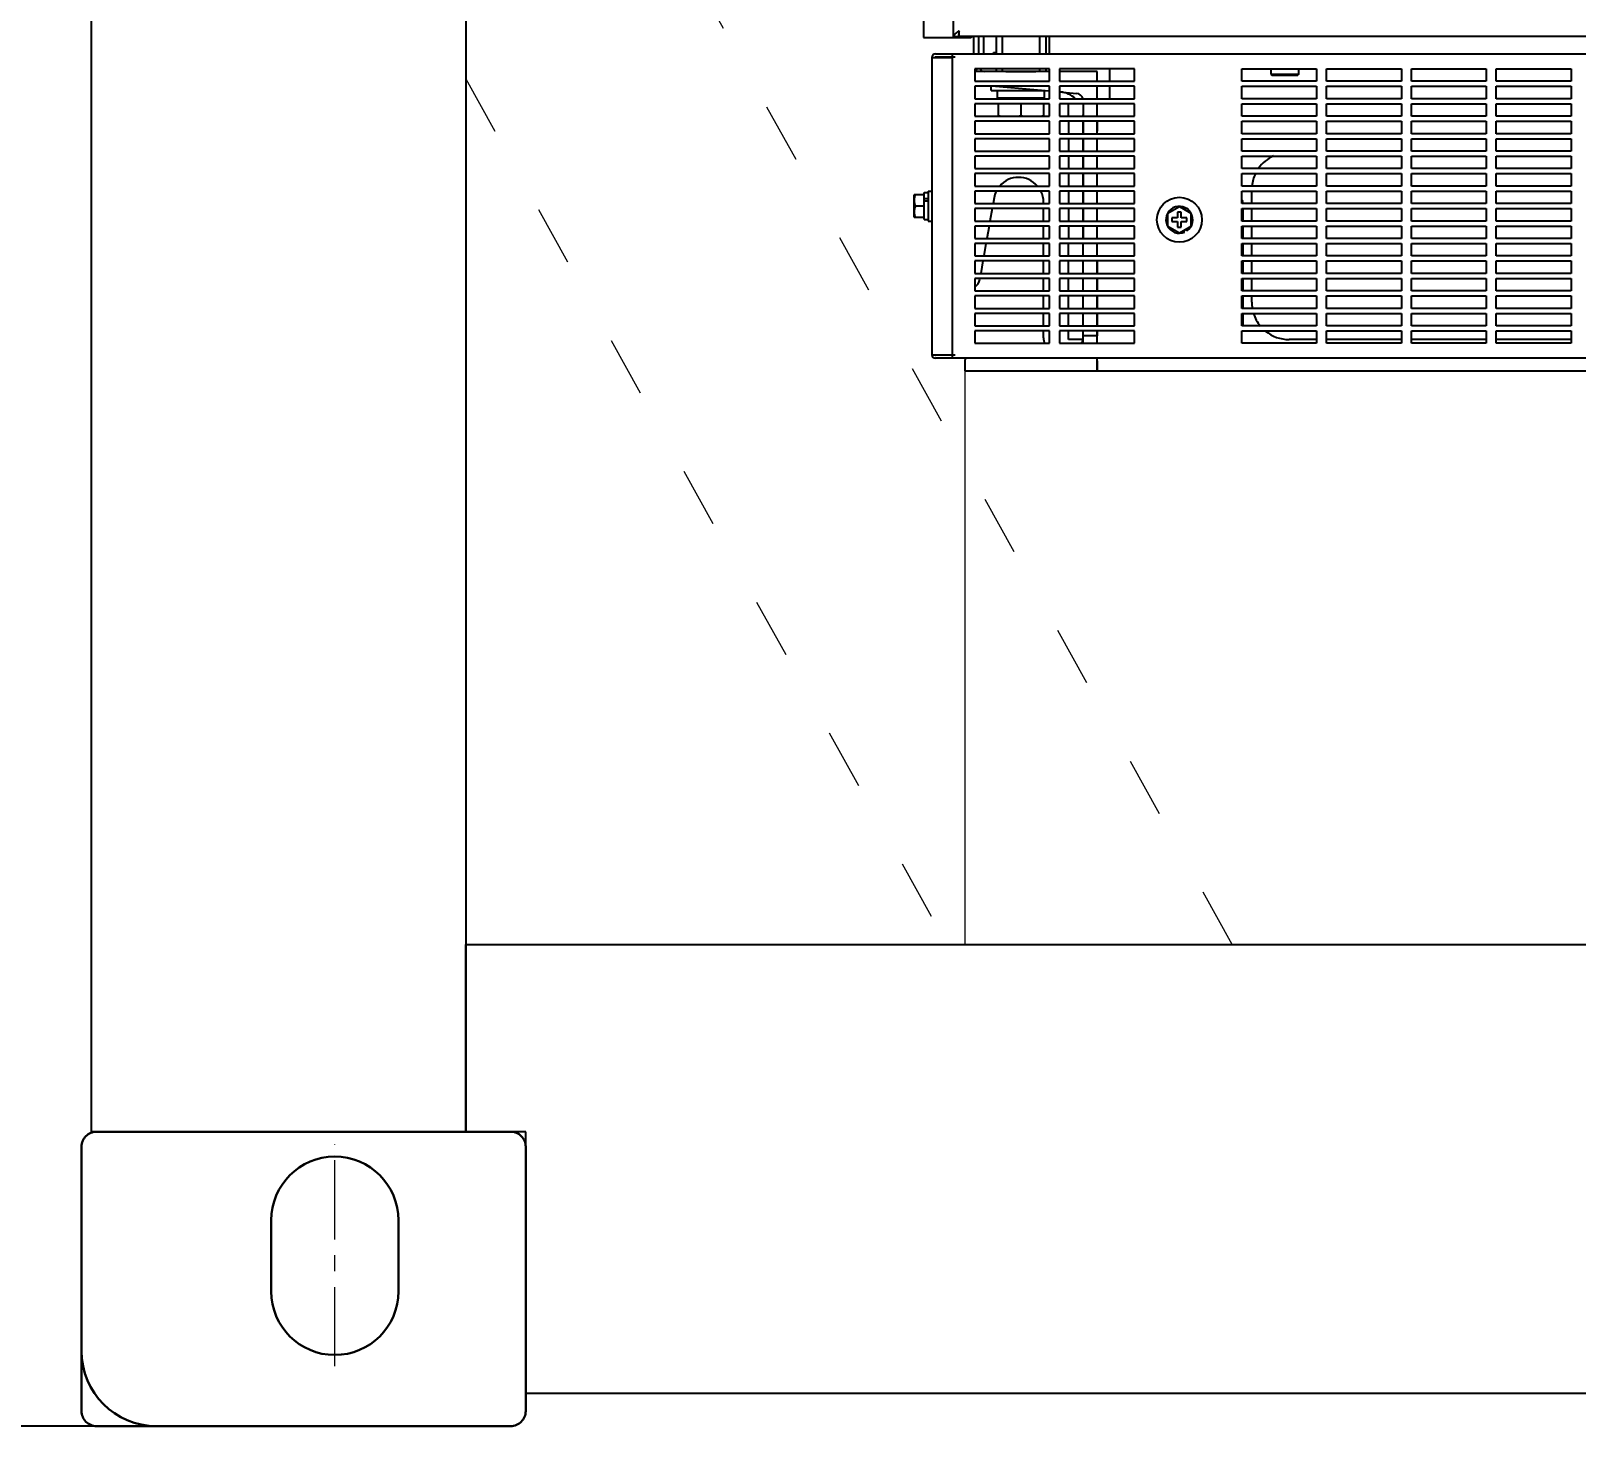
# Model space of a CAD drawing. Header units: millimetres. Extents: x 55614 to 110757, y -66981 to -47484.
# Drawn here: x 62680 to 63300, y -52757 to -52198 of the extents above; entities that cross this region are included whole.
import ezdxf

# ---------------------------------------------------------------- set-up
doc = ezdxf.new("R2010")
doc.units = ezdxf.units.MM
doc.linetypes.add('ACAD_ISO03W100', pattern=[30, 12, -18])
doc.linetypes.add('CENTER', pattern=[50.8, 31.75, -6.35, 6.35, -6.35])
doc.layers.get('0').update_dxf_attribs({"lineweight": 15})
doc.layers.get('Defpoints').update_dxf_attribs({"lineweight": 15})
for name, color, linetype in [('2401-00300-M6-16HWMC_0', 7, 'Continuous'), ('2401-00332-S-M12-30HM_0', 7, 'Continuous'), ('2401-01144-S-M6-16HWM_0', 7, 'Continuous'), ('2403-00027_S-M6-0_0', 7, 'Continuous'), ('2403-00028_S-M8-0_0', 7, 'Continuous'), ('2404-00032-S-D12D24-P_0', 7, 'Continuous'), ('2404-00038-S-D12_0', 7, 'Continuous'), ('4212-68099_1_0', 7, 'Continuous'), ('4212-73755_1_0', 7, 'Continuous'), ('4212-73755_4_0', 7, 'Continuous'), ('4212-88600-1_0', 7, 'Continuous'), ('4212-88600-2_1_0', 7, 'Continuous'), ('4212-88600-4_0', 7, 'Continuous'), ('4212-88600-6_0', 7, 'Continuous'), ('4212-KH001_041_0', 7, 'Continuous'), ('4212-L0877_1_0', 7, 'Continuous'), ('4215-06931_0', 7, 'Continuous'), ('4215-06932_0', 7, 'Continuous'), ('4215-06934_0', 7, 'Continuous'), ('4215-07850_3_0', 7, 'Continuous'), ('CORNER_FITTING-1_041_0', 7, 'Continuous'), ('CORNER_FITTING-2_041_0', 7, 'Continuous')]:
    doc.layers.add(name, color=color, linetype=linetype)
for name, color, linetype, lineweight in [('AM_0', 7, 'Continuous', 30), ('AM_7N', 4, 'CENTER', 15), ('THICK', 7, 'Continuous', 0)]:
    doc.layers.add(name, color=color, linetype=linetype, lineweight=lineweight)
doc.styles.add('仿宋', font='仿宋_GB2312.ttf', dxfattribs={"width": 0.8})
doc.styles.add('标准', font='simsun.ttc', dxfattribs={"width": 0.667})
doc.dimstyles.new('12倍', dxfattribs={"dimscale": 21, "dimtxt": 3.5, "dimasz": 2.5, "dimexe": 1.5, "dimexo": 0, "dimgap": 1, "dimtad": 1, "dimtoh": 1, "dimdsep": 46, "dimtxsty": '仿宋', "dimcen": 2.5, "dimdle": 5, "dimclrd": 4, "dimclre": 4, "dimclrt": 3, "dimadec": 0, "dimazin": 0, "dimtfac": 1, "dimtmove": 0, "dimatfit": 3, "dimfxl": 1, "dimtolj": 1, "dimarcsym": 0})

# ---------------------------------------------------------------- blocks, each defined once
blk = doc.blocks.new('*D1523')
at = {"layer": 'Defpoints', "color": 0}
for p in [(62706.63, -49860.86), (62474.44, -52756.86), (62706.63, -52756.86)]:
    blk.add_point(p, dxfattribs=at)
at = {"layer": 'THICK', "color": 4, "linetype": 'Continuous', "lineweight": -2}
for p, q in [((62706.63, -49860.86), (62442.94, -49860.86)), ((62474.44, -49913.36), (62474.44, -52704.36)), ((62706.63, -52756.86), (62442.94, -52756.86))]:
    blk.add_line(p, q, dxfattribs=at)
at = {"layer": 'THICK', "color": 4}
for points in [[(62483.19, -49913.36), (62465.69, -49913.36), (62474.44, -49860.86)], [(62465.69, -52704.36), (62483.19, -52704.36), (62474.44, -52756.86)]]:
    blk.add_solid(points, dxfattribs=at)
at = {"layer": 'THICK', "color": 3, "lineweight": -3, "insert": (62394.65, -51308.86), "char_height": 73.5, "attachment_point": 5, "rotation": 90, "style": '标准'}
blk.add_mtext('\\A1;OVERALL HEIGHT {\\A1;2896{\\H0.7x;\\S+0^ -5;}}', dxfattribs=at)
blk = doc.blocks.new('2-1725')
at = {"color": 5}
blk.add_lwpolyline([(-18032.13, -73989.95), (-16317.13, -73989.95), (-16317.13, -73759.95), (-18032.13, -73759.95)], close=True, dxfattribs=at)
blk.add_lwpolyline([(-18032.13, -73989.95), (-16317.13, -73989.95), (-16317.13, -73759.95), (-18032.13, -73759.95)], close=True, dxfattribs=at)
blk.add_lwpolyline([(-18032.13, -73989.95), (-16317.13, -73989.95), (-16317.13, -73759.95), (-18032.13, -73759.95)], close=True, dxfattribs=at)
at = {"layer": '2401-00300-M6-16HWMC_0', "color": 7, "linetype": 'Continuous'}
for p, q in [((-18052.43, -73698.3), (-18052.43, -73689.59)), ((-18052.4, -73689.31), (-18048.43, -73689.31)), ((-18048.43, -73688.57), (-18046.78, -73688.57)), ((-18048.43, -73699.32), (-18048.43, -73688.57)), ((-18046.78, -73687.95), (-18045.33, -73687.95)), ((-18046.78, -73687.95), (-18046.78, -73699.95)), ((-18048.43, -73693.95), (-18051.91, -73693.95)), ((-18048.43, -73690.93), (-18046.78, -73690.93)), ((-18048.43, -73691.85), (-18046.78, -73691.85)), ((-17950.77, -73696.77), (-17946.13, -73694.09)), ((-17950.77, -73702.12), (-17950.77, -73696.77)), ((-17945.38, -73696.45), (-17946.88, -73696.45)), ((-17946.88, -73696.45), (-17946.88, -73698.7)), ((-17946.13, -73694.09), (-17941.5, -73696.77)), ((-17945.38, -73698.7), (-17945.38, -73696.45)), ((-17941.5, -73696.77), (-17941.5, -73702.12)), ((-18048.43, -73698.58), (-18052.4, -73698.58)), ((-18048.43, -73699.32), (-18046.78, -73699.32)), ((-18046.78, -73699.95), (-18045.33, -73699.95)), ((-17946.13, -73704.8), (-17950.77, -73702.12)), ((-17946.88, -73698.7), (-17949.13, -73698.7)), ((-17949.13, -73698.7), (-17949.13, -73700.2)), ((-17949.13, -73700.2), (-17946.88, -73700.2)), ((-17946.88, -73700.2), (-17946.88, -73702.45)), ((-17946.88, -73702.45), (-17945.38, -73702.45)), ((-17941.5, -73702.12), (-17946.13, -73704.8)), ((-17943.13, -73698.7), (-17945.38, -73698.7)), ((-17945.38, -73700.2), (-17943.13, -73700.2)), ((-17945.38, -73702.45), (-17945.38, -73700.2)), ((-17943.13, -73700.2), (-17943.13, -73698.7)), ((-17944.54, -73703.88), (-17944.03, -73704.39)), ((-17943.12, -73703.9), (-17943.65, -73703.37))]:
    blk.add_line(p, q, dxfattribs=at)
for centre, radius, start, end in [((-18051.21, -73689.59), 1.22, 166.60803, 180), ((-17946.13, -73699.45), 5.38, 304.11231, 292.97995), ((-18051.21, -73698.3), 1.22, 180, 193.39197)]:
    blk.add_arc(centre, radius, start, end, dxfattribs=at)
for points, knots in [([(-18051.91, -73689.31), (-18052.17, -73689.62), (-18052.38, -73690.44), (-18052.41, -73691.63), (-18052.38, -73692.82), (-18052.17, -73693.64), (-18051.91, -73693.95)], [0, 0, 0, 0, 0.250791, 0.499999, 0.749207, 1, 1, 1, 1]), ([(-18051.91, -73693.95), (-18052.17, -73694.25), (-18052.38, -73695.08), (-18052.41, -73696.26), (-18052.38, -73697.45), (-18052.17, -73698.27), (-18051.91, -73698.58)], [0, 0, 0, 0, 0.250792, 0.5, 0.749207, 1, 1, 1, 1])]:
    blk.add_open_spline(points, degree=3, knots=knots, dxfattribs=at)
at = {"layer": '2401-00332-S-M12-30HM_0', "color": 7, "linetype": 'Continuous'}
for p, q in [((-18016.57, -73650.75), (-18018.63, -73650.75)), ((-18018.63, -73650.75), (-18018.63, -73650.95)), ((-18018.63, -73657.95), (-18018.63, -73652.95)), ((-18007.63, -73650.75), (-18011.68, -73650.75)), ((-18009.63, -73650.75), (-18009.63, -73650.95)), ((-18009.63, -73652.95), (-18009.63, -73657.74)), ((-18000.63, -73650.75), (-18002.7, -73650.75)), ((-18000.63, -73650.75), (-18000.63, -73650.95)), ((-18000.63, -73652.95), (-18000.63, -73657.95))]:
    blk.add_line(p, q, dxfattribs=at)
for centre, start, end in [((-18012.95, -73630.79), 258.09489, 260.43407), ((-18015.31, -73630.79), 279.56593, 281.90511), ((-18003.95, -73630.79), 258.09489, 260.43407), ((-18006.31, -73630.79), 279.56593, 281.90511)]:
    blk.add_arc(centre, 27.54, start, end, dxfattribs=at)
at = {"layer": '2401-01144-S-M6-16HWM_0', "color": 7, "linetype": 'Continuous'}
blk.add_circle((-17946.13, -73699.45), 9, dxfattribs=at)
at = {"layer": '2403-00027_S-M6-0_0', "color": 7, "linetype": 'Continuous'}
for p, q in [((-17909.36, -73641.15), (-17909.36, -73638.95)), ((-17898.31, -73641.15), (-17898.31, -73638.95)), ((-17909.36, -73641.15), (-17898.31, -73641.15)), ((-17909.36, -73641.15), (-17909.06, -73641.45)), ((-17909.06, -73641.45), (-17898.61, -73641.45)), ((-17898.31, -73641.15), (-17898.61, -73641.45))]:
    blk.add_line(p, q, dxfattribs=at)
at = {"layer": '2403-00028_S-M8-0_0', "color": 7, "linetype": 'Continuous'}
for p, q in [((-18020.96, -73632.78), (-18020.66, -73632.48)), ((-18019.63, -73632.78), (-18020.96, -73632.78)), ((-18020.96, -73632.78), (-18020.96, -73632.95)), ((-18019.63, -73632.48), (-18020.66, -73632.48))]:
    blk.add_line(p, q, dxfattribs=at)
at = {"layer": '2404-00032-S-D12D24-P_0', "color": 7, "linetype": 'Continuous'}
for q in [(-18021.63, -73645.95), (-18000.36, -73647.65)]:
    blk.add_line((-18021.63, -73647.65), q, dxfattribs=at)
at = {"layer": '2404-00038-S-D12_0', "color": 7, "linetype": 'Continuous'}
for p, q in [((-18019.08, -73650.75), (-18019.08, -73647.65)), ((-18018.63, -73650.75), (-18019.08, -73650.75)), ((-18011.68, -73650.75), (-18016.57, -73650.75)), ((-18002.7, -73650.75), (-18007.63, -73650.75)), ((-18000.18, -73650.75), (-18000.63, -73650.75)), ((-18000.18, -73650.75), (-18000.18, -73647.66))]:
    blk.add_line(p, q, dxfattribs=at)
at = {"layer": '4212-68099_1_0', "color": 7, "linetype": 'Continuous'}
for p, q in [((-18036.63, -73625.95), (-18036.63, -71550.95)), ((-18036.63, -73625.95), (-18034.63, -73625.95)), ((-18034.52, -73623.8), (-18034.63, -73623.87)), ((-18034.43, -73623.75), (-18034.52, -73623.8)), ((-18034.43, -73623.75), (-18034.46, -73623.94)), ((-18034.43, -73625.95), (-18034.43, -73623.75)), ((-17199.83, -73625.95), (-18034.43, -73625.95))]:
    blk.add_line(p, q, dxfattribs=at)
blk.add_open_spline([(-18034.63, -73623.87), (-18035.13, -73624.19), (-18035.94, -73624.68), (-18036.63, -73625.55), (-18036.63, -73625.95)], degree=3, knots=[0, 0, 0, 0, 0.597826, 1, 1, 1, 1], dxfattribs=at)
blk.add_open_spline([(-18034.46, -73623.94), (-18034.55, -73624.61), (-18034.63, -73625.28), (-18034.63, -73625.95)], degree=3, dxfattribs=at)
at = {"layer": '4212-73755_1_0', "color": 7, "linetype": 'Continuous'}
for p, q in [((-18048.63, -72574.95), (-18048.63, -73626.45)), ((-18048.63, -73626.45), (-18030.13, -73626.45)), ((-18030.13, -73626.45), (-18030.13, -73625.95))]:
    blk.add_line(p, q, dxfattribs=at)
blk.add_arc((-18030.33, -73624.75), 1.7, 276.76831, 314.95311, dxfattribs=at)
at = {"layer": '4212-73755_4_0', "color": 7, "linetype": 'Continuous'}
for p, q in [((-18028.63, -73625.95), (-18028.63, -73632.95)), ((-18026.63, -73625.95), (-18026.63, -73632.95))]:
    blk.add_line(p, q, dxfattribs=at)
blk.add_arc((-18029.13, -73637.45), 2.5, 293.85196, 323.01989, dxfattribs=at)
at = {"layer": '4212-88600-1_0', "color": 7, "linetype": 'Continuous'}
for p, q in [((-17998.13, -73639.95), (-18028.13, -73639.95)), ((-17979.13, -73639.95), (-17994.13, -73639.95)), ((-17979.13, -73643.95), (-17979.13, -73639.95)), ((-18019.79, -73645.95), (-17998.3, -73647.83)), ((-17979.13, -73650.95), (-17979.13, -73645.95)), ((-17994.33, -73648.17), (-17987.37, -73648.78)), ((-17984.63, -73652.95), (-17984.63, -73657.95)), ((-17979.13, -73657.95), (-17979.13, -73652.95)), ((-17984.63, -73659.95), (-17984.63, -73664.95)), ((-17979.13, -73664.95), (-17979.13, -73659.95)), ((-17984.63, -73666.95), (-17984.63, -73671.95)), ((-17979.13, -73671.95), (-17979.13, -73666.95)), ((-17984.63, -73673.95), (-17984.63, -73678.95)), ((-17979.13, -73678.95), (-17979.13, -73673.95)), ((-17984.63, -73680.95), (-17984.63, -73685.95)), ((-17979.13, -73685.95), (-17979.13, -73680.95)), ((-17984.63, -73687.95), (-17984.63, -73692.95)), ((-17979.13, -73692.95), (-17979.13, -73687.95)), ((-17984.63, -73694.95), (-17984.63, -73699.95)), ((-17979.13, -73699.95), (-17979.13, -73694.95)), ((-17984.63, -73701.95), (-17984.63, -73706.95)), ((-17979.13, -73706.95), (-17979.13, -73701.95)), ((-17984.63, -73713.95), (-17984.63, -73708.95)), ((-17979.13, -73713.95), (-17979.13, -73708.95)), ((-17984.63, -73720.95), (-17984.63, -73715.95)), ((-17979.13, -73720.95), (-17979.13, -73715.95)), ((-17984.63, -73727.95), (-17984.63, -73722.95)), ((-17979.13, -73727.95), (-17979.13, -73722.95)), ((-17984.63, -73734.95), (-17984.63, -73729.95)), ((-17979.13, -73734.95), (-17979.13, -73729.95)), ((-17984.63, -73741.95), (-17984.63, -73736.95)), ((-17979.13, -73741.95), (-17979.13, -73736.95)), ((-17984.63, -73748.12), (-17984.63, -73743.95)), ((-17979.13, -73746.01), (-17984.63, -73746.01)), ((-17979.13, -73748.95), (-17979.13, -73743.95)), ((-18032.13, -73755.94), (-18032.13, -73759.95)), ((-17979.13, -73759.95), (-17979.13, -73754.95)), ((-18032.13, -73759.95), (-17979.13, -73759.95))]:
    blk.add_line(p, q, dxfattribs=at)
for centre, radius, start, end in [((-17987.63, -73651.77), 3, 16.00159, 85), ((-17987.63, -73748.12), 3, 344.00976, 0), ((-18031.13, -73755.94), 1, 95, 180)]:
    blk.add_arc(centre, radius, start, end, dxfattribs=at)
at = {"layer": '4212-88600-2_1_0', "color": 7, "linetype": 'Continuous'}
for p, q in [((-17979.13, -73659.95), (-17979.13, -73663.95)), ((-17917.13, -73692.95), (-17917.13, -73687.95)), ((-17917.13, -73699.95), (-17917.13, -73694.95)), ((-17917.13, -73706.95), (-17917.13, -73701.95)), ((-17917.13, -73713.95), (-17917.13, -73708.95)), ((-17979.13, -73715.95), (-17979.13, -73720.95)), ((-17917.13, -73720.95), (-17917.13, -73715.95)), ((-17979.13, -73722.95), (-17979.13, -73727.95)), ((-17917.13, -73727.95), (-17917.13, -73722.95)), ((-17979.13, -73729.95), (-17979.13, -73734.95)), ((-17917.13, -73732.45), (-17917.13, -73729.95)), ((-17979.13, -73736.95), (-17979.13, -73741.95)), ((-17979.13, -73743.95), (-17979.13, -73746.01)), ((-17891.13, -73747.45), (-17902.13, -73747.45)), ((-17857.13, -73747.45), (-17887.13, -73747.45)), ((-17823.13, -73747.45), (-17853.13, -73747.45)), ((-17789.13, -73747.45), (-17819.13, -73747.45)), ((-17979.13, -73755.94), (-17979.13, -73759.95)), ((-17979.13, -73759.95), (-17255.13, -73759.95))]:
    blk.add_line(p, q, dxfattribs=at)
for centre, start, end in [((-17902.13, -73687.45), 114.9111, 145.18497), ((-17902.13, -73687.45), 154.13087, 174.13961), ((-17902.13, -73732.45), 180, 189.71222), ((-17902.13, -73732.45), 197.54519, 219.66822), ((-17902.13, -73732.45), 230.61162, 270)]:
    blk.add_arc(centre, 15, start, end, dxfattribs=at)
at = {"layer": '4212-88600-4_0', "color": 7, "linetype": 'Continuous'}
for p, q in [((-17990.63, -73657.95), (-17990.63, -73652.95)), ((-17984.63, -73657.95), (-17984.63, -73657.45)), ((-17990.63, -73659.95), (-17990.63, -73664.95)), ((-17984.63, -73664.95), (-17984.63, -73659.95)), ((-17990.63, -73666.95), (-17990.63, -73671.95)), ((-17984.63, -73671.95), (-17984.63, -73666.95)), ((-17990.63, -73673.95), (-17990.63, -73678.95)), ((-17984.63, -73678.95), (-17984.63, -73673.95)), ((-17990.63, -73680.95), (-17990.63, -73685.95)), ((-17984.63, -73685.95), (-17984.63, -73680.95)), ((-17990.63, -73687.95), (-17990.63, -73692.95)), ((-17984.63, -73692.95), (-17984.63, -73687.95)), ((-17990.63, -73694.95), (-17990.63, -73699.95)), ((-17984.63, -73699.95), (-17984.63, -73694.95)), ((-17990.63, -73701.95), (-17990.63, -73706.95)), ((-17984.63, -73706.95), (-17984.63, -73701.95)), ((-17990.63, -73713.95), (-17990.63, -73708.95)), ((-17984.63, -73713.95), (-17984.63, -73708.95)), ((-17990.63, -73720.95), (-17990.63, -73715.95)), ((-17984.63, -73720.95), (-17984.63, -73715.95)), ((-17990.63, -73727.95), (-17990.63, -73722.95)), ((-17984.63, -73727.95), (-17984.63, -73722.95)), ((-17990.63, -73734.95), (-17990.63, -73729.95)), ((-17984.63, -73734.95), (-17984.63, -73729.95)), ((-17990.63, -73741.95), (-17990.63, -73736.95)), ((-17984.63, -73741.95), (-17984.63, -73736.95)), ((-17990.63, -73747.45), (-17990.63, -73743.95)), ((-17984.63, -73747.45), (-17990.63, -73747.45))]:
    blk.add_line(p, q, dxfattribs=at)
at = {"layer": '4212-88600-6_0', "color": 7, "linetype": 'Continuous'}
for p, q in [((-18021.18, -73694.95), (-18022.06, -73699.95)), ((-18020.43, -73690.71), (-18020.83, -73692.95)), ((-18000.58, -73692.95), (-18000.58, -73692.45)), ((-18000.58, -73699.95), (-18000.58, -73694.95)), ((-18022.41, -73701.95), (-18023.29, -73706.95)), ((-18000.58, -73706.95), (-18000.58, -73701.95)), ((-18023.65, -73708.95), (-18024.53, -73713.95)), ((-18000.58, -73713.95), (-18000.58, -73708.95)), ((-18024.88, -73715.95), (-18025.76, -73720.95)), ((-18000.58, -73720.95), (-18000.58, -73715.95)), ((-18026.11, -73722.95), (-18026.18, -73723.31)), ((-18000.58, -73727.95), (-18000.58, -73722.95)), ((-18000.58, -73734.95), (-18000.58, -73729.95)), ((-18000.58, -73741.95), (-18000.58, -73736.95)), ((-18000.58, -73746.81), (-18000.58, -73743.95))]:
    blk.add_line(p, q, dxfattribs=at)
for centre, radius, start, end in [((-17994.63, -73658.18), 10, 46.62572, 85), ((-18010.58, -73692.45), 10, 40.77348, 139.26085), ((-18010.58, -73692.45), 10, 153.1145, 170), ((-18010.58, -73692.45), 10, 0, 26.87616), ((-18031.1, -73722.45), 5, 306.67463, 350), ((-17995.58, -73746.81), 5, 180, 205.37085), ((-17989.63, -73746.29), 5, 327.71067, 346.58573)]:
    blk.add_arc(centre, radius, start, end, dxfattribs=at)
at = {"layer": '4212-KH001_041_0', "color": 7, "linetype": 'Continuous'}
blk.add_line((-17998.13, -73632.95), (-17998.13, -73625.95), dxfattribs=at)
at = {"layer": '4212-L0877_1_0', "color": 7, "linetype": 'Continuous'}
blk.add_line((-18024.63, -73625.95), (-18024.63, -73632.95), dxfattribs=at)
blk.add_arc((-18024.13, -73637.45), 2.5, 216.97957, 270, dxfattribs=at)
at = {"layer": '4215-06931_0', "color": 7, "linetype": 'Continuous'}
for p, q in [((-18045.33, -73634.35), (-18037.13, -73634.35)), ((-18045.33, -73634.35), (-18045.33, -73753.55)), ((-18043.93, -73632.95), (-18037.13, -73632.95)), ((-18043.93, -73634.15), (-18037.13, -73634.15)), ((-18045.33, -73753.55), (-18037.13, -73753.55)), ((-18037.13, -73753.75), (-18043.93, -73753.75)), ((-18037.13, -73754.95), (-18043.93, -73754.95))]:
    blk.add_line(p, q, dxfattribs=at)
for centre, radius, start, end in [((-18043.93, -73634.35), 1.4, 90, 180), ((-18043.93, -73634.35), 0.2, 90, 180), ((-18043.93, -73753.55), 1.4, 180, 270), ((-18043.93, -73753.55), 0.2, 180, 270)]:
    blk.add_arc(centre, radius, start, end, dxfattribs=at)
at = {"layer": '4215-06932_0', "color": 7, "linetype": 'Continuous'}
for p, q in [((-17920.63, -73699.95), (-17920.63, -73694.95)), ((-17920.63, -73706.95), (-17920.63, -73701.95)), ((-17920.63, -73713.95), (-17920.63, -73708.95)), ((-17920.63, -73720.95), (-17920.63, -73715.95)), ((-17920.63, -73727.95), (-17920.63, -73722.95)), ((-17920.63, -73734.95), (-17920.63, -73729.95)), ((-17920.63, -73741.95), (-17920.63, -73736.95))]:
    blk.add_line(p, q, dxfattribs=at)
blk.add_arc((-17923.63, -73692.95), 3, 0, 33.0692, dxfattribs=at)
at = {"layer": '4215-06934_0', "color": 7, "linetype": 'Continuous'}
for p, q in [((-18037.13, -73632.95), (-17197.13, -73632.95)), ((-18037.13, -73754.95), (-18037.13, -73632.95)), ((-18037.13, -73634.15), (-18035.93, -73634.15)), ((-17998.13, -73638.95), (-18028.13, -73638.95)), ((-18028.13, -73638.95), (-18028.13, -73643.95)), ((-17998.13, -73643.95), (-17998.13, -73638.95)), ((-17964.13, -73638.95), (-17994.13, -73638.95)), ((-17994.13, -73638.95), (-17994.13, -73643.95)), ((-17964.13, -73643.95), (-17964.13, -73638.95)), ((-17921.13, -73638.95), (-17891.13, -73638.95)), ((-17921.13, -73643.95), (-17921.13, -73638.95)), ((-17891.13, -73638.95), (-17891.13, -73643.95)), ((-17887.13, -73638.95), (-17857.13, -73638.95)), ((-17887.13, -73643.95), (-17887.13, -73638.95)), ((-17857.13, -73638.95), (-17857.13, -73643.95)), ((-17853.13, -73638.95), (-17823.13, -73638.95)), ((-17853.13, -73643.95), (-17853.13, -73638.95)), ((-17823.13, -73638.95), (-17823.13, -73643.95)), ((-17819.13, -73638.95), (-17789.13, -73638.95)), ((-17819.13, -73643.95), (-17819.13, -73638.95)), ((-17789.13, -73638.95), (-17789.13, -73643.95)), ((-18028.13, -73643.95), (-17998.13, -73643.95)), ((-17998.13, -73645.95), (-18028.13, -73645.95)), ((-18028.13, -73645.95), (-18028.13, -73650.95)), ((-17998.13, -73650.95), (-17998.13, -73645.95)), ((-17994.13, -73643.95), (-17964.13, -73643.95)), ((-17964.13, -73645.95), (-17994.13, -73645.95)), ((-17994.13, -73645.95), (-17994.13, -73650.95)), ((-17964.13, -73650.95), (-17964.13, -73645.95)), ((-17891.13, -73643.95), (-17921.13, -73643.95)), ((-17921.13, -73645.95), (-17891.13, -73645.95)), ((-17921.13, -73650.95), (-17921.13, -73645.95)), ((-17891.13, -73645.95), (-17891.13, -73650.95)), ((-17857.13, -73643.95), (-17887.13, -73643.95)), ((-17887.13, -73645.95), (-17857.13, -73645.95)), ((-17887.13, -73650.95), (-17887.13, -73645.95)), ((-17857.13, -73645.95), (-17857.13, -73650.95)), ((-17823.13, -73643.95), (-17853.13, -73643.95)), ((-17853.13, -73645.95), (-17823.13, -73645.95)), ((-17853.13, -73650.95), (-17853.13, -73645.95)), ((-17823.13, -73645.95), (-17823.13, -73650.95)), ((-17789.13, -73643.95), (-17819.13, -73643.95)), ((-17819.13, -73645.95), (-17789.13, -73645.95)), ((-17819.13, -73650.95), (-17819.13, -73645.95)), ((-17789.13, -73645.95), (-17789.13, -73650.95)), ((-18028.13, -73650.95), (-17998.13, -73650.95)), ((-17998.13, -73652.95), (-18028.13, -73652.95)), ((-18028.13, -73652.95), (-18028.13, -73657.95)), ((-17998.13, -73657.95), (-17998.13, -73652.95)), ((-17994.13, -73650.95), (-17964.13, -73650.95)), ((-17964.13, -73652.95), (-17994.13, -73652.95)), ((-17994.13, -73652.95), (-17994.13, -73657.95)), ((-17964.13, -73657.95), (-17964.13, -73652.95)), ((-17891.13, -73650.95), (-17921.13, -73650.95)), ((-17921.13, -73652.95), (-17891.13, -73652.95)), ((-17921.13, -73657.95), (-17921.13, -73652.95)), ((-17891.13, -73652.95), (-17891.13, -73657.95)), ((-17857.13, -73650.95), (-17887.13, -73650.95)), ((-17887.13, -73652.95), (-17857.13, -73652.95)), ((-17887.13, -73657.95), (-17887.13, -73652.95)), ((-17857.13, -73652.95), (-17857.13, -73657.95)), ((-17823.13, -73650.95), (-17853.13, -73650.95)), ((-17853.13, -73652.95), (-17823.13, -73652.95)), ((-17853.13, -73657.95), (-17853.13, -73652.95)), ((-17823.13, -73652.95), (-17823.13, -73657.95)), ((-17789.13, -73650.95), (-17819.13, -73650.95)), ((-17819.13, -73652.95), (-17789.13, -73652.95)), ((-17819.13, -73657.95), (-17819.13, -73652.95)), ((-17789.13, -73652.95), (-17789.13, -73657.95)), ((-18028.13, -73657.95), (-17998.13, -73657.95)), ((-17994.13, -73657.95), (-17964.13, -73657.95)), ((-17891.13, -73657.95), (-17921.13, -73657.95)), ((-17857.13, -73657.95), (-17887.13, -73657.95)), ((-17823.13, -73657.95), (-17853.13, -73657.95)), ((-17789.13, -73657.95), (-17819.13, -73657.95)), ((-17998.13, -73659.95), (-18028.13, -73659.95)), ((-18028.13, -73659.95), (-18028.13, -73664.95)), ((-18028.13, -73664.95), (-17998.13, -73664.95)), ((-17998.13, -73664.95), (-17998.13, -73659.95)), ((-17964.13, -73659.95), (-17994.13, -73659.95)), ((-17994.13, -73659.95), (-17994.13, -73664.95)), ((-17994.13, -73664.95), (-17964.13, -73664.95)), ((-17964.13, -73664.95), (-17964.13, -73659.95)), ((-17921.13, -73659.95), (-17891.13, -73659.95)), ((-17921.13, -73664.95), (-17921.13, -73659.95)), ((-17891.13, -73664.95), (-17921.13, -73664.95)), ((-17891.13, -73659.95), (-17891.13, -73664.95)), ((-17887.13, -73659.95), (-17857.13, -73659.95)), ((-17887.13, -73664.95), (-17887.13, -73659.95)), ((-17857.13, -73664.95), (-17887.13, -73664.95)), ((-17857.13, -73659.95), (-17857.13, -73664.95)), ((-17853.13, -73659.95), (-17823.13, -73659.95)), ((-17853.13, -73664.95), (-17853.13, -73659.95)), ((-17823.13, -73664.95), (-17853.13, -73664.95)), ((-17823.13, -73659.95), (-17823.13, -73664.95)), ((-17819.13, -73659.95), (-17789.13, -73659.95)), ((-17819.13, -73664.95), (-17819.13, -73659.95)), ((-17789.13, -73664.95), (-17819.13, -73664.95)), ((-17789.13, -73659.95), (-17789.13, -73664.95)), ((-17998.13, -73666.95), (-18028.13, -73666.95)), ((-18028.13, -73666.95), (-18028.13, -73671.95)), ((-18028.13, -73671.95), (-17998.13, -73671.95)), ((-17998.13, -73671.95), (-17998.13, -73666.95)), ((-17964.13, -73666.95), (-17994.13, -73666.95)), ((-17994.13, -73666.95), (-17994.13, -73671.95)), ((-17994.13, -73671.95), (-17964.13, -73671.95)), ((-17964.13, -73671.95), (-17964.13, -73666.95)), ((-17921.13, -73666.95), (-17891.13, -73666.95)), ((-17921.13, -73671.95), (-17921.13, -73666.95)), ((-17891.13, -73671.95), (-17921.13, -73671.95)), ((-17891.13, -73666.95), (-17891.13, -73671.95)), ((-17887.13, -73666.95), (-17857.13, -73666.95)), ((-17887.13, -73671.95), (-17887.13, -73666.95)), ((-17857.13, -73671.95), (-17887.13, -73671.95)), ((-17857.13, -73666.95), (-17857.13, -73671.95)), ((-17853.13, -73666.95), (-17823.13, -73666.95)), ((-17853.13, -73671.95), (-17853.13, -73666.95)), ((-17823.13, -73671.95), (-17853.13, -73671.95)), ((-17823.13, -73666.95), (-17823.13, -73671.95)), ((-17819.13, -73666.95), (-17789.13, -73666.95)), ((-17819.13, -73671.95), (-17819.13, -73666.95)), ((-17789.13, -73671.95), (-17819.13, -73671.95)), ((-17789.13, -73666.95), (-17789.13, -73671.95)), ((-17998.13, -73673.95), (-18028.13, -73673.95)), ((-18028.13, -73673.95), (-18028.13, -73678.95)), ((-17998.13, -73678.95), (-17998.13, -73673.95)), ((-17964.13, -73673.95), (-17994.13, -73673.95)), ((-17994.13, -73673.95), (-17994.13, -73678.95)), ((-17964.13, -73678.95), (-17964.13, -73673.95)), ((-17921.13, -73673.95), (-17891.13, -73673.95)), ((-17921.13, -73678.95), (-17921.13, -73673.95)), ((-17891.13, -73673.95), (-17891.13, -73678.95)), ((-17887.13, -73673.95), (-17857.13, -73673.95)), ((-17887.13, -73678.95), (-17887.13, -73673.95)), ((-17857.13, -73673.95), (-17857.13, -73678.95)), ((-17853.13, -73673.95), (-17823.13, -73673.95)), ((-17853.13, -73678.95), (-17853.13, -73673.95)), ((-17823.13, -73673.95), (-17823.13, -73678.95)), ((-17819.13, -73673.95), (-17789.13, -73673.95)), ((-17819.13, -73678.95), (-17819.13, -73673.95)), ((-17789.13, -73673.95), (-17789.13, -73678.95)), ((-18028.13, -73678.95), (-17998.13, -73678.95)), ((-17998.13, -73680.95), (-18028.13, -73680.95)), ((-18028.13, -73680.95), (-18028.13, -73685.95)), ((-17998.13, -73685.95), (-17998.13, -73680.95)), ((-17994.13, -73678.95), (-17964.13, -73678.95)), ((-17964.13, -73680.95), (-17994.13, -73680.95)), ((-17994.13, -73680.95), (-17994.13, -73685.95)), ((-17964.13, -73685.95), (-17964.13, -73680.95)), ((-17891.13, -73678.95), (-17921.13, -73678.95)), ((-17921.13, -73680.95), (-17891.13, -73680.95)), ((-17921.13, -73685.95), (-17921.13, -73680.95)), ((-17891.13, -73680.95), (-17891.13, -73685.95)), ((-17857.13, -73678.95), (-17887.13, -73678.95)), ((-17887.13, -73680.95), (-17857.13, -73680.95)), ((-17887.13, -73685.95), (-17887.13, -73680.95)), ((-17857.13, -73680.95), (-17857.13, -73685.95)), ((-17823.13, -73678.95), (-17853.13, -73678.95)), ((-17853.13, -73680.95), (-17823.13, -73680.95)), ((-17853.13, -73685.95), (-17853.13, -73680.95)), ((-17823.13, -73680.95), (-17823.13, -73685.95)), ((-17789.13, -73678.95), (-17819.13, -73678.95)), ((-17819.13, -73680.95), (-17789.13, -73680.95)), ((-17819.13, -73685.95), (-17819.13, -73680.95)), ((-17789.13, -73680.95), (-17789.13, -73685.95)), ((-18028.13, -73685.95), (-17998.13, -73685.95)), ((-17998.13, -73687.95), (-18028.13, -73687.95)), ((-18028.13, -73687.95), (-18028.13, -73692.95)), ((-17998.13, -73692.95), (-17998.13, -73687.95)), ((-17994.13, -73685.95), (-17964.13, -73685.95)), ((-17964.13, -73687.95), (-17994.13, -73687.95)), ((-17994.13, -73687.95), (-17994.13, -73692.95)), ((-17964.13, -73692.95), (-17964.13, -73687.95)), ((-17891.13, -73685.95), (-17921.13, -73685.95)), ((-17921.13, -73687.95), (-17891.13, -73687.95)), ((-17921.13, -73692.95), (-17921.13, -73687.95)), ((-17891.13, -73687.95), (-17891.13, -73692.95)), ((-17857.13, -73685.95), (-17887.13, -73685.95)), ((-17887.13, -73687.95), (-17857.13, -73687.95)), ((-17887.13, -73692.95), (-17887.13, -73687.95)), ((-17857.13, -73687.95), (-17857.13, -73692.95)), ((-17823.13, -73685.95), (-17853.13, -73685.95)), ((-17853.13, -73687.95), (-17823.13, -73687.95)), ((-17853.13, -73692.95), (-17853.13, -73687.95)), ((-17823.13, -73687.95), (-17823.13, -73692.95)), ((-17789.13, -73685.95), (-17819.13, -73685.95)), ((-17819.13, -73687.95), (-17789.13, -73687.95)), ((-17819.13, -73692.95), (-17819.13, -73687.95)), ((-17789.13, -73687.95), (-17789.13, -73692.95)), ((-18028.13, -73692.95), (-17998.13, -73692.95)), ((-17998.13, -73694.95), (-18028.13, -73694.95)), ((-18028.13, -73694.95), (-18028.13, -73699.95)), ((-17998.13, -73699.95), (-17998.13, -73694.95)), ((-17994.13, -73692.95), (-17964.13, -73692.95)), ((-17964.13, -73694.95), (-17994.13, -73694.95)), ((-17994.13, -73694.95), (-17994.13, -73699.95)), ((-17964.13, -73699.95), (-17964.13, -73694.95)), ((-17891.13, -73692.95), (-17921.13, -73692.95)), ((-17921.13, -73694.95), (-17891.13, -73694.95)), ((-17921.13, -73699.95), (-17921.13, -73694.95)), ((-17891.13, -73694.95), (-17891.13, -73699.95)), ((-17857.13, -73692.95), (-17887.13, -73692.95)), ((-17887.13, -73694.95), (-17857.13, -73694.95)), ((-17887.13, -73699.95), (-17887.13, -73694.95)), ((-17857.13, -73694.95), (-17857.13, -73699.95)), ((-17823.13, -73692.95), (-17853.13, -73692.95)), ((-17853.13, -73694.95), (-17823.13, -73694.95)), ((-17853.13, -73699.95), (-17853.13, -73694.95)), ((-17823.13, -73694.95), (-17823.13, -73699.95)), ((-17789.13, -73692.95), (-17819.13, -73692.95)), ((-17819.13, -73694.95), (-17789.13, -73694.95)), ((-17819.13, -73699.95), (-17819.13, -73694.95)), ((-17789.13, -73694.95), (-17789.13, -73699.95)), ((-18028.13, -73699.95), (-17998.13, -73699.95)), ((-17998.13, -73701.95), (-18028.13, -73701.95)), ((-18028.13, -73701.95), (-18028.13, -73706.95)), ((-17998.13, -73706.95), (-17998.13, -73701.95)), ((-17994.13, -73699.95), (-17964.13, -73699.95)), ((-17964.13, -73701.95), (-17994.13, -73701.95)), ((-17994.13, -73701.95), (-17994.13, -73706.95)), ((-17964.13, -73706.95), (-17964.13, -73701.95)), ((-17891.13, -73699.95), (-17921.13, -73699.95)), ((-17921.13, -73701.95), (-17891.13, -73701.95)), ((-17921.13, -73706.95), (-17921.13, -73701.95)), ((-17891.13, -73701.95), (-17891.13, -73706.95)), ((-17857.13, -73699.95), (-17887.13, -73699.95)), ((-17887.13, -73701.95), (-17857.13, -73701.95)), ((-17887.13, -73706.95), (-17887.13, -73701.95)), ((-17857.13, -73701.95), (-17857.13, -73706.95)), ((-17823.13, -73699.95), (-17853.13, -73699.95)), ((-17853.13, -73701.95), (-17823.13, -73701.95)), ((-17853.13, -73706.95), (-17853.13, -73701.95)), ((-17823.13, -73701.95), (-17823.13, -73706.95)), ((-17789.13, -73699.95), (-17819.13, -73699.95)), ((-17819.13, -73701.95), (-17789.13, -73701.95)), ((-17819.13, -73706.95), (-17819.13, -73701.95)), ((-17789.13, -73701.95), (-17789.13, -73706.95)), ((-18028.13, -73706.95), (-17998.13, -73706.95)), ((-17998.13, -73708.95), (-18028.13, -73708.95)), ((-18028.13, -73708.95), (-18028.13, -73713.95)), ((-17998.13, -73713.95), (-17998.13, -73708.95)), ((-17994.13, -73706.95), (-17964.13, -73706.95)), ((-17964.13, -73708.95), (-17994.13, -73708.95)), ((-17994.13, -73708.95), (-17994.13, -73713.95)), ((-17964.13, -73713.95), (-17964.13, -73708.95)), ((-17891.13, -73706.95), (-17921.13, -73706.95)), ((-17921.13, -73708.95), (-17891.13, -73708.95)), ((-17921.13, -73713.95), (-17921.13, -73708.95)), ((-17891.13, -73708.95), (-17891.13, -73713.95)), ((-17857.13, -73706.95), (-17887.13, -73706.95)), ((-17887.13, -73708.95), (-17857.13, -73708.95)), ((-17887.13, -73713.95), (-17887.13, -73708.95)), ((-17857.13, -73708.95), (-17857.13, -73713.95)), ((-17823.13, -73706.95), (-17853.13, -73706.95)), ((-17853.13, -73708.95), (-17823.13, -73708.95)), ((-17853.13, -73713.95), (-17853.13, -73708.95)), ((-17823.13, -73708.95), (-17823.13, -73713.95)), ((-17789.13, -73706.95), (-17819.13, -73706.95)), ((-17819.13, -73708.95), (-17789.13, -73708.95)), ((-17819.13, -73713.95), (-17819.13, -73708.95)), ((-17789.13, -73708.95), (-17789.13, -73713.95)), ((-18028.13, -73713.95), (-17998.13, -73713.95)), ((-17994.13, -73713.95), (-17964.13, -73713.95)), ((-17891.13, -73713.95), (-17921.13, -73713.95)), ((-17857.13, -73713.95), (-17887.13, -73713.95)), ((-17823.13, -73713.95), (-17853.13, -73713.95)), ((-17789.13, -73713.95), (-17819.13, -73713.95)), ((-17998.13, -73715.95), (-18028.13, -73715.95)), ((-18028.13, -73715.95), (-18028.13, -73720.95)), ((-18028.13, -73720.95), (-17998.13, -73720.95)), ((-17998.13, -73720.95), (-17998.13, -73715.95)), ((-17964.13, -73715.95), (-17994.13, -73715.95)), ((-17994.13, -73715.95), (-17994.13, -73720.95)), ((-17994.13, -73720.95), (-17964.13, -73720.95)), ((-17964.13, -73720.95), (-17964.13, -73715.95)), ((-17921.13, -73715.95), (-17891.13, -73715.95)), ((-17921.13, -73720.95), (-17921.13, -73715.95)), ((-17891.13, -73720.95), (-17921.13, -73720.95)), ((-17891.13, -73715.95), (-17891.13, -73720.95)), ((-17887.13, -73715.95), (-17857.13, -73715.95)), ((-17887.13, -73720.95), (-17887.13, -73715.95)), ((-17857.13, -73720.95), (-17887.13, -73720.95)), ((-17857.13, -73715.95), (-17857.13, -73720.95)), ((-17853.13, -73715.95), (-17823.13, -73715.95)), ((-17853.13, -73720.95), (-17853.13, -73715.95)), ((-17823.13, -73720.95), (-17853.13, -73720.95)), ((-17823.13, -73715.95), (-17823.13, -73720.95)), ((-17819.13, -73715.95), (-17789.13, -73715.95)), ((-17819.13, -73720.95), (-17819.13, -73715.95)), ((-17789.13, -73720.95), (-17819.13, -73720.95)), ((-17789.13, -73715.95), (-17789.13, -73720.95)), ((-17998.13, -73722.95), (-18028.13, -73722.95)), ((-18028.13, -73722.95), (-18028.13, -73727.95)), ((-17998.13, -73727.95), (-17998.13, -73722.95)), ((-17964.13, -73722.95), (-17994.13, -73722.95)), ((-17994.13, -73722.95), (-17994.13, -73727.95)), ((-17964.13, -73727.95), (-17964.13, -73722.95)), ((-17921.13, -73722.95), (-17891.13, -73722.95)), ((-17921.13, -73727.95), (-17921.13, -73722.95)), ((-17891.13, -73722.95), (-17891.13, -73727.95)), ((-17887.13, -73722.95), (-17857.13, -73722.95)), ((-17887.13, -73727.95), (-17887.13, -73722.95)), ((-17857.13, -73722.95), (-17857.13, -73727.95)), ((-17853.13, -73722.95), (-17823.13, -73722.95)), ((-17853.13, -73727.95), (-17853.13, -73722.95)), ((-17823.13, -73722.95), (-17823.13, -73727.95)), ((-17819.13, -73722.95), (-17789.13, -73722.95)), ((-17819.13, -73727.95), (-17819.13, -73722.95)), ((-17789.13, -73722.95), (-17789.13, -73727.95)), ((-18028.13, -73727.95), (-17998.13, -73727.95)), ((-17998.13, -73729.95), (-18028.13, -73729.95)), ((-18028.13, -73729.95), (-18028.13, -73734.95)), ((-17998.13, -73734.95), (-17998.13, -73729.95)), ((-17994.13, -73727.95), (-17964.13, -73727.95)), ((-17964.13, -73729.95), (-17994.13, -73729.95)), ((-17994.13, -73729.95), (-17994.13, -73734.95)), ((-17964.13, -73734.95), (-17964.13, -73729.95)), ((-17891.13, -73727.95), (-17921.13, -73727.95)), ((-17921.13, -73729.95), (-17891.13, -73729.95)), ((-17921.13, -73734.95), (-17921.13, -73729.95)), ((-17891.13, -73729.95), (-17891.13, -73734.95)), ((-17857.13, -73727.95), (-17887.13, -73727.95)), ((-17887.13, -73729.95), (-17857.13, -73729.95)), ((-17887.13, -73734.95), (-17887.13, -73729.95)), ((-17857.13, -73729.95), (-17857.13, -73734.95)), ((-17823.13, -73727.95), (-17853.13, -73727.95)), ((-17853.13, -73729.95), (-17823.13, -73729.95)), ((-17853.13, -73734.95), (-17853.13, -73729.95)), ((-17823.13, -73729.95), (-17823.13, -73734.95)), ((-17789.13, -73727.95), (-17819.13, -73727.95)), ((-17819.13, -73729.95), (-17789.13, -73729.95)), ((-17819.13, -73734.95), (-17819.13, -73729.95)), ((-17789.13, -73729.95), (-17789.13, -73734.95)), ((-18028.13, -73734.95), (-17998.13, -73734.95)), ((-17998.13, -73736.95), (-18028.13, -73736.95)), ((-18028.13, -73736.95), (-18028.13, -73741.95)), ((-17998.13, -73741.95), (-17998.13, -73736.95)), ((-17994.13, -73734.95), (-17964.13, -73734.95)), ((-17964.13, -73736.95), (-17994.13, -73736.95)), ((-17994.13, -73736.95), (-17994.13, -73741.95)), ((-17964.13, -73741.95), (-17964.13, -73736.95)), ((-17891.13, -73734.95), (-17921.13, -73734.95)), ((-17921.13, -73736.95), (-17891.13, -73736.95)), ((-17921.13, -73741.95), (-17921.13, -73736.95)), ((-17891.13, -73736.95), (-17891.13, -73741.95)), ((-17857.13, -73734.95), (-17887.13, -73734.95)), ((-17887.13, -73736.95), (-17857.13, -73736.95)), ((-17887.13, -73741.95), (-17887.13, -73736.95)), ((-17857.13, -73736.95), (-17857.13, -73741.95)), ((-17823.13, -73734.95), (-17853.13, -73734.95)), ((-17853.13, -73736.95), (-17823.13, -73736.95)), ((-17853.13, -73741.95), (-17853.13, -73736.95)), ((-17823.13, -73736.95), (-17823.13, -73741.95)), ((-17789.13, -73734.95), (-17819.13, -73734.95)), ((-17819.13, -73736.95), (-17789.13, -73736.95)), ((-17819.13, -73741.95), (-17819.13, -73736.95)), ((-17789.13, -73736.95), (-17789.13, -73741.95)), ((-18028.13, -73741.95), (-17998.13, -73741.95)), ((-17998.13, -73743.95), (-18028.13, -73743.95)), ((-18028.13, -73743.95), (-18028.13, -73748.95)), ((-17998.13, -73748.95), (-17998.13, -73743.95)), ((-17994.13, -73741.95), (-17964.13, -73741.95)), ((-17964.13, -73743.95), (-17994.13, -73743.95)), ((-17994.13, -73743.95), (-17994.13, -73748.95)), ((-17964.13, -73748.95), (-17964.13, -73743.95)), ((-17891.13, -73741.95), (-17921.13, -73741.95)), ((-17921.13, -73743.95), (-17891.13, -73743.95)), ((-17921.13, -73748.95), (-17921.13, -73743.95)), ((-17891.13, -73743.95), (-17891.13, -73748.95)), ((-17857.13, -73741.95), (-17887.13, -73741.95)), ((-17887.13, -73743.95), (-17857.13, -73743.95)), ((-17887.13, -73748.95), (-17887.13, -73743.95)), ((-17857.13, -73743.95), (-17857.13, -73748.95)), ((-17823.13, -73741.95), (-17853.13, -73741.95)), ((-17853.13, -73743.95), (-17823.13, -73743.95)), ((-17853.13, -73748.95), (-17853.13, -73743.95)), ((-17823.13, -73743.95), (-17823.13, -73748.95)), ((-17789.13, -73741.95), (-17819.13, -73741.95)), ((-17819.13, -73743.95), (-17789.13, -73743.95)), ((-17819.13, -73748.95), (-17819.13, -73743.95)), ((-17789.13, -73743.95), (-17789.13, -73748.95)), ((-18028.13, -73748.95), (-17998.13, -73748.95)), ((-17994.13, -73748.95), (-17964.13, -73748.95)), ((-17891.13, -73748.95), (-17921.13, -73748.95)), ((-17857.13, -73748.95), (-17887.13, -73748.95)), ((-17823.13, -73748.95), (-17853.13, -73748.95)), ((-17789.13, -73748.95), (-17819.13, -73748.95)), ((-18035.93, -73753.75), (-18037.13, -73753.75)), ((-17197.13, -73754.95), (-18037.13, -73754.95))]:
    blk.add_line(p, q, dxfattribs=at)
at = {"layer": '4215-07850_3_0', "color": 7, "linetype": 'Continuous'}
for p, q in [((-17974.13, -73638.95), (-17974.13, -73643.95)), ((-17974.13, -73645.95), (-17974.13, -73650.95))]:
    blk.add_line(p, q, dxfattribs=at)
at = {"layer": 'CORNER_FITTING-1_041_0', "color": 7, "linetype": 'Continuous'}
for p, q in [((-18019.63, -73625.95), (-18019.63, -73632.95)), ((-18017.13, -73625.95), (-18017.13, -73632.95)), ((-18002.13, -73625.95), (-18002.13, -73632.95)), ((-17999.63, -73625.95), (-17999.63, -73632.95)), ((-18019.63, -73638.95), (-18019.63, -73639.95)), ((-18017.13, -73638.95), (-18017.13, -73639.95)), ((-18015.63, -73639.95), (-18003.63, -73639.95)), ((-18002.13, -73638.95), (-18002.13, -73639.95)), ((-17999.63, -73638.95), (-17999.63, -73639.95))]:
    blk.add_line(p, q, dxfattribs=at)
at = {"layer": 'CORNER_FITTING-2_041_0', "color": 7, "linetype": 'Continuous'}
blk.add_line((-18015.63, -73639.95), (-18003.63, -73639.95), dxfattribs=at)

msp = doc.modelspace()

# ---------------------------------------------------------------- linework, layer by layer
at = {"layer": 'AM_0'}
for points in [[(62706.628, -52638.855, 0.4142136), (62700.628, -52644.855), (62700.628, -52750.855, 0.4142136), (62706.628, -52756.855), (62872.628, -52756.855, 0.4142136), (62878.628, -52750.855), (62878.628, -52644.855, 0.4142136), (62872.628, -52638.855)], [(62776.628, -52702.855, 1), (62827.628, -52702.855), (62827.628, -52674.355, 1), (62776.628, -52674.355)]]:
    msp.add_lwpolyline(points, format="xyb", close=True, dxfattribs=at)
msp.add_arc((62730.628, -52726.855), 30, 180, 270, dxfattribs=at)
at = {"layer": 'AM_7N'}
msp.add_line((62802.128, -52732.855), (62802.128, -52643.855), dxfattribs=at)
at = {"layer": 'THICK', "lineweight": -3}
for points in [[(62704.628, -49978.855), (62854.628, -49978.855), (62854.628, -52638.855), (62704.628, -52638.855)], [(68541.628, -52563.855), (68541.628, -52638.855), (68580.628, -52638.855), (68580.628, -52743.855), (62878.628, -52743.855), (62878.628, -52638.855), (62854.628, -52638.855), (62854.628, -52563.855)]]:
    msp.add_lwpolyline(points, close=True, dxfattribs=at)
at = {"layer": 'THICK', "linetype": 'ACAD_ISO03W100', "ltscale": 2}
msp.add_lwpolyline([(63047.43, -52563.855), (63161.826, -52563.855), (62854.628, -52010.899), (62854.628, -52216.811)], close=True, dxfattribs=at)

# ---------------------------------------------------------------- block references
at = {"layer": 'THICK', "lineweight": -3}
msp.add_blockref('2-1725', (81086.76, 21426.09), dxfattribs=at)

# ---------------------------------------------------------------- dimensions: what is measured, and where the dimension line sits
dim = msp.add_linear_dim(base=(62474.44, -52756.855), p1=(62706.628, -49860.855), p2=(62706.628, -52756.855), angle=90, text='OVERALL HEIGHT {\\A1;<>{\\H0.7x;\\S+0^ -5;}}', dimstyle='12倍', override={"dimtxsty": '标准'}, dxfattribs=at)
dim.commit()
dim.dimension.update_dxf_attribs({"geometry": '*D1523', "text_midpoint": (62474.44, -51308.855), "dimtype": 160})

doc.saveas('drawing.dxf')
